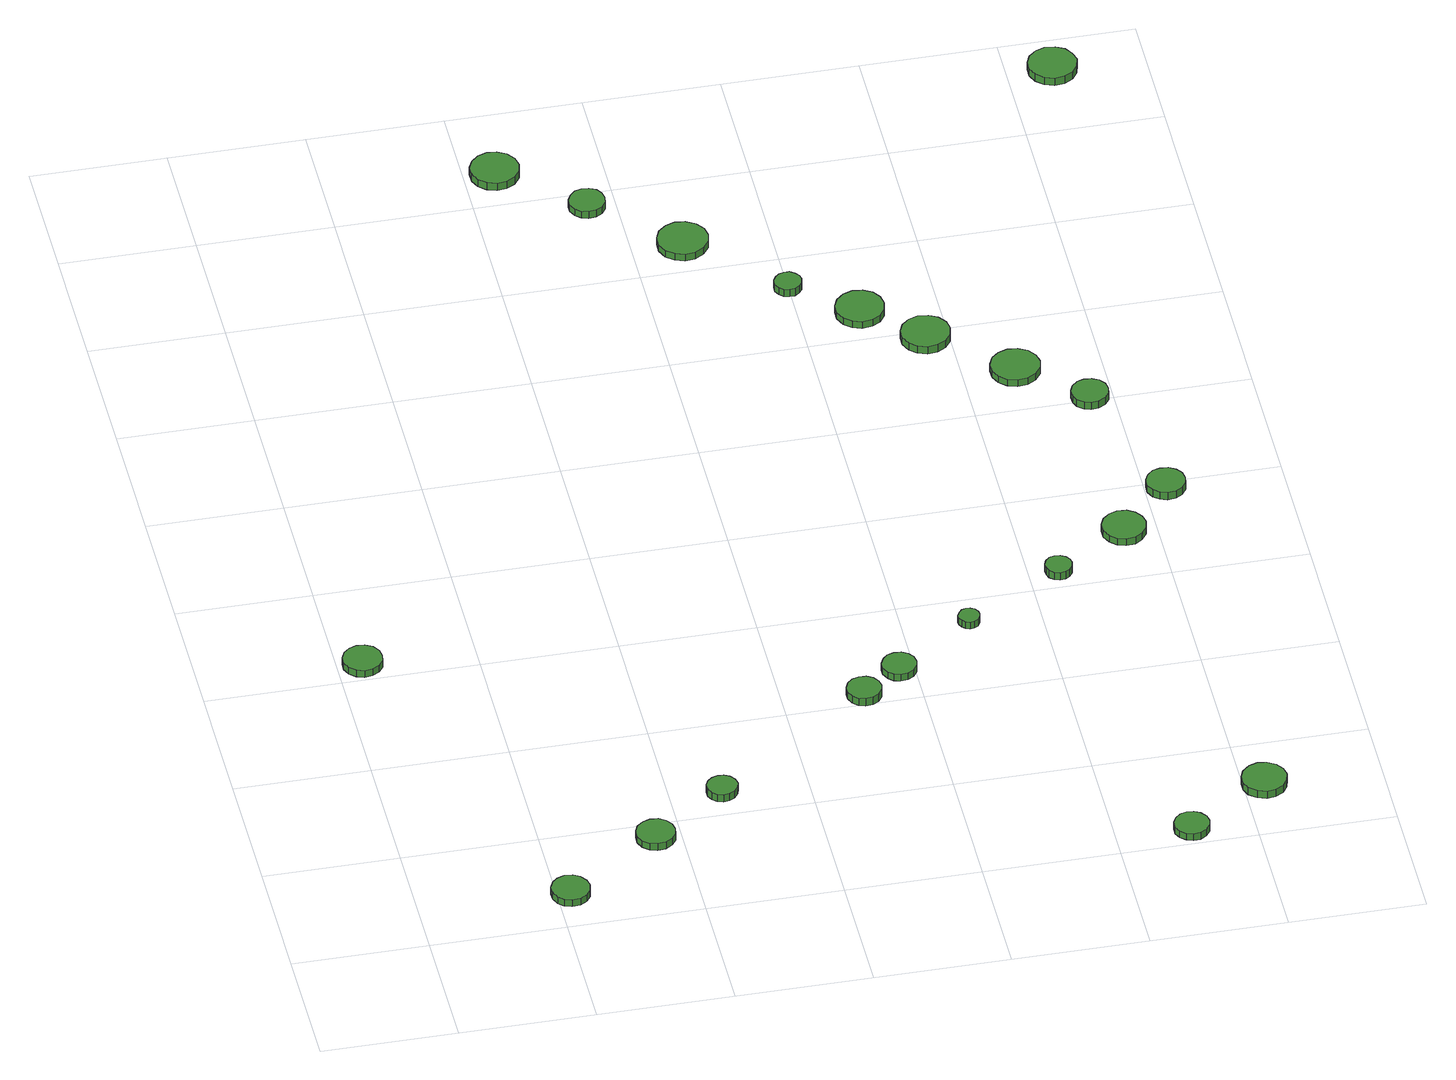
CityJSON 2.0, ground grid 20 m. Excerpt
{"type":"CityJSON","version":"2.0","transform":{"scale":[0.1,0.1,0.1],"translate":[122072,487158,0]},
"CityObjects":{
"tree1":{"type":"SolitaryVegetationObject","attributes":{"function":"something"},"geometry":[{"type":"MultiSurface","lod":"1","boundaries":[[[0,1,2,3,4,5,6,7,8,9,10,11,12,13,14]],[[15,16,17,18,19,20,21,22,23,24,25,26,27,28,29]],[[0,29,28,1]],[[1,28,27,2]],[[2,27,26,3]],[[3,26,25,4]],[[4,25,24,5]],[[5,24,23,6]],[[6,23,22,7]],[[7,22,21,8]],[[8,21,20,9]],[[9,20,19,10]],[[10,19,18,11]],[[11,18,17,12]],[[12,17,16,13]],[[13,16,15,14]],[[14,15,29,0]]]}]},
"tree2":{"type":"SolitaryVegetationObject","attributes":{"function":"something"},"geometry":[{"type":"MultiSurface","lod":"1","boundaries":[[[30,31,32,33,34,35,36,37,38,39,40,41,42,43,44]],[[45,46,47,48,49,50,51,52,53,54,55,56,57,58,59]],[[30,59,58,31]],[[31,58,57,32]],[[32,57,56,33]],[[33,56,55,34]],[[34,55,54,35]],[[35,54,53,36]],[[36,53,52,37]],[[37,52,51,38]],[[38,51,50,39]],[[39,50,49,40]],[[40,49,48,41]],[[41,48,47,42]],[[42,47,46,43]],[[43,46,45,44]],[[44,45,59,30]]]}]},
"tree3":{"type":"SolitaryVegetationObject","attributes":{"function":"something"},"geometry":[{"type":"MultiSurface","lod":"1","boundaries":[[[60,61,62,63,64,65,66,67,68,69,70,71,72,73,74]],[[75,76,77,78,79,80,81,82,83,84,85,86,87,88,89]],[[60,89,88,61]],[[61,88,87,62]],[[62,87,86,63]],[[63,86,85,64]],[[64,85,84,65]],[[65,84,83,66]],[[66,83,82,67]],[[67,82,81,68]],[[68,81,80,69]],[[69,80,79,70]],[[70,79,78,71]],[[71,78,77,72]],[[72,77,76,73]],[[73,76,75,74]],[[74,75,89,60]]]}]},
"tree4":{"type":"SolitaryVegetationObject","attributes":{"function":"something"},"geometry":[{"type":"MultiSurface","lod":"1","boundaries":[[[90,91,92,93,94,95,96,97,98,99,100,101,102,103,104]],[[105,106,107,108,109,110,111,112,113,114,115,116,117,118,119]],[[90,119,118,91]],[[91,118,117,92]],[[92,117,116,93]],[[93,116,115,94]],[[94,115,114,95]],[[95,114,113,96]],[[96,113,112,97]],[[97,112,111,98]],[[98,111,110,99]],[[99,110,109,100]],[[100,109,108,101]],[[101,108,107,102]],[[102,107,106,103]],[[103,106,105,104]],[[104,105,119,90]]]}]},
"tree5":{"type":"SolitaryVegetationObject","attributes":{"function":"something"},"geometry":[{"type":"MultiSurface","lod":"1","boundaries":[[[120,121,122,123,124,125,126,127,128,129,130,131,132,133,134]],[[135,136,137,138,139,140,141,142,143,144,145,146,147,148,149]],[[120,149,148,121]],[[121,148,147,122]],[[122,147,146,123]],[[123,146,145,124]],[[124,145,144,125]],[[125,144,143,126]],[[126,143,142,127]],[[127,142,141,128]],[[128,141,140,129]],[[129,140,139,130]],[[130,139,138,131]],[[131,138,137,132]],[[132,137,136,133]],[[133,136,135,134]],[[134,135,149,120]]]}]},
"tree6":{"type":"SolitaryVegetationObject","attributes":{"function":"something"},"geometry":[{"type":"MultiSurface","lod":"1","boundaries":[[[150,151,152,153,154,155,156,157,158,159,160,161,162,163,164]],[[165,166,167,168,169,170,171,172,173,174,175,176,177,178,179]],[[150,179,178,151]],[[151,178,177,152]],[[152,177,176,153]],[[153,176,175,154]],[[154,175,174,155]],[[155,174,173,156]],[[156,173,172,157]],[[157,172,171,158]],[[158,171,170,159]],[[159,170,169,160]],[[160,169,168,161]],[[161,168,167,162]],[[162,167,166,163]],[[163,166,165,164]],[[164,165,179,150]]]}]},
"tree7":{"type":"SolitaryVegetationObject","attributes":{"function":"something"},"geometry":[{"type":"MultiSurface","lod":"1","boundaries":[[[180,181,182,183,184,185,186,187,188,189,190,191,192,193,194]],[[195,196,197,198,199,200,201,202,203,204,205,206,207,208,209]],[[180,209,208,181]],[[181,208,207,182]],[[182,207,206,183]],[[183,206,205,184]],[[184,205,204,185]],[[185,204,203,186]],[[186,203,202,187]],[[187,202,201,188]],[[188,201,200,189]],[[189,200,199,190]],[[190,199,198,191]],[[191,198,197,192]],[[192,197,196,193]],[[193,196,195,194]],[[194,195,209,180]]]}]},
"tree8":{"type":"SolitaryVegetationObject","attributes":{"function":"something"},"geometry":[{"type":"MultiSurface","lod":"1","boundaries":[[[210,211,212,213,214,215,216,217,218,219,220,221,222,223,224]],[[225,226,227,228,229,230,231,232,233,234,235,236,237,238,239]],[[210,239,238,211]],[[211,238,237,212]],[[212,237,236,213]],[[213,236,235,214]],[[214,235,234,215]],[[215,234,233,216]],[[216,233,232,217]],[[217,232,231,218]],[[218,231,230,219]],[[219,230,229,220]],[[220,229,228,221]],[[221,228,227,222]],[[222,227,226,223]],[[223,226,225,224]],[[224,225,239,210]]]}]},
"tree9":{"type":"SolitaryVegetationObject","attributes":{"function":"something"},"geometry":[{"type":"MultiSurface","lod":"1","boundaries":[[[240,241,242,243,244,245,246,247,248,249,250,251,252,253,254]],[[255,256,257,258,259,260,261,262,263,264,265,266,267,268,269]],[[240,269,268,241]],[[241,268,267,242]],[[242,267,266,243]],[[243,266,265,244]],[[244,265,264,245]],[[245,264,263,246]],[[246,263,262,247]],[[247,262,261,248]],[[248,261,260,249]],[[249,260,259,250]],[[250,259,258,251]],[[251,258,257,252]],[[252,257,256,253]],[[253,256,255,254]],[[254,255,269,240]]]}]},
"tree10":{"type":"SolitaryVegetationObject","attributes":{"function":"something"},"geometry":[{"type":"MultiSurface","lod":"1","boundaries":[[[270,271,272,273,274,275,276,277,278,279,280,281,282,283,284]],[[285,286,287,288,289,290,291,292,293,294,295,296,297,298,299]],[[270,299,298,271]],[[271,298,297,272]],[[272,297,296,273]],[[273,296,295,274]],[[274,295,294,275]],[[275,294,293,276]],[[276,293,292,277]],[[277,292,291,278]],[[278,291,290,279]],[[279,290,289,280]],[[280,289,288,281]],[[281,288,287,282]],[[282,287,286,283]],[[283,286,285,284]],[[284,285,299,270]]]}]},
"tree11":{"type":"SolitaryVegetationObject","attributes":{"function":"something"},"geometry":[{"type":"MultiSurface","lod":"1","boundaries":[[[300,301,302,303,304,305,306,307,308,309,310,311,312,313,314]],[[315,316,317,318,319,320,321,322,323,324,325,326,327,328,329]],[[300,329,328,301]],[[301,328,327,302]],[[302,327,326,303]],[[303,326,325,304]],[[304,325,324,305]],[[305,324,323,306]],[[306,323,322,307]],[[307,322,321,308]],[[308,321,320,309]],[[309,320,319,310]],[[310,319,318,311]],[[311,318,317,312]],[[312,317,316,313]],[[313,316,315,314]],[[314,315,329,300]]]}]},
"tree12":{"type":"SolitaryVegetationObject","attributes":{"function":"something"},"geometry":[{"type":"MultiSurface","lod":"1","boundaries":[[[330,331,332,333,334,335,336,337,338,339,340,341,342,343,344]],[[345,346,347,348,349,350,351,352,353,354,355,356,357,358,359]],[[330,359,358,331]],[[331,358,357,332]],[[332,357,356,333]],[[333,356,355,334]],[[334,355,354,335]],[[335,354,353,336]],[[336,353,352,337]],[[337,352,351,338]],[[338,351,350,339]],[[339,350,349,340]],[[340,349,348,341]],[[341,348,347,342]],[[342,347,346,343]],[[343,346,345,344]],[[344,345,359,330]]]}]},
"tree13":{"type":"SolitaryVegetationObject","attributes":{"function":"something"},"geometry":[{"type":"MultiSurface","lod":"1","boundaries":[[[360,361,362,363,364,365,366,367,368,369,370,371,372,373,374]],[[375,376,377,378,379,380,381,382,383,384,385,386,387,388,389]],[[360,389,388,361]],[[361,388,387,362]],[[362,387,386,363]],[[363,386,385,364]],[[364,385,384,365]],[[365,384,383,366]],[[366,383,382,367]],[[367,382,381,368]],[[368,381,380,369]],[[369,380,379,370]],[[370,379,378,371]],[[371,378,377,372]],[[372,377,376,373]],[[373,376,375,374]],[[374,375,389,360]]]}]},
"tree14":{"type":"SolitaryVegetationObject","attributes":{"function":"something"},"geometry":[{"type":"MultiSurface","lod":"1","boundaries":[[[390,391,392,393,394,395,396,397,398,399,400,401,402,403,404]],[[405,406,407,408,409,410,411,412,413,414,415,416,417,418,419]],[[390,419,418,391]],[[391,418,417,392]],[[392,417,416,393]],[[393,416,415,394]],[[394,415,414,395]],[[395,414,413,396]],[[396,413,412,397]],[[397,412,411,398]],[[398,411,410,399]],[[399,410,409,400]],[[400,409,408,401]],[[401,408,407,402]],[[402,407,406,403]],[[403,406,405,404]],[[404,405,419,390]]]}]},
"tree15":{"type":"SolitaryVegetationObject","attributes":{"function":"something"},"geometry":[{"type":"MultiSurface","lod":"1","boundaries":[[[420,421,422,423,424,425,426,427,428,429,430,431,432,433,434]],[[435,436,437,438,439,440,441,442,443,444,445,446,447,448,449]],[[420,449,448,421]],[[421,448,447,422]],[[422,447,446,423]],[[423,446,445,424]],[[424,445,444,425]],[[425,444,443,426]],[[426,443,442,427]],[[427,442,441,428]],[[428,441,440,429]],[[429,440,439,430]],[[430,439,438,431]],[[431,438,437,432]],[[432,437,436,433]],[[433,436,435,434]],[[434,435,449,420]]]}]},
"tree16":{"type":"SolitaryVegetationObject","attributes":{"function":"something"},"geometry":[{"type":"MultiSurface","lod":"1","boundaries":[[[450,451,452,453,454,455,456,457,458,459,460,461,462,463,464]],[[465,466,467,468,469,470,471,472,473,474,475,476,477,478,479]],[[450,479,478,451]],[[451,478,477,452]],[[452,477,476,453]],[[453,476,475,454]],[[454,475,474,455]],[[455,474,473,456]],[[456,473,472,457]],[[457,472,471,458]],[[458,471,470,459]],[[459,470,469,460]],[[460,469,468,461]],[[461,468,467,462]],[[462,467,466,463]],[[463,466,465,464]],[[464,465,479,450]]]}]},
"tree17":{"type":"SolitaryVegetationObject","attributes":{"function":"something"},"geometry":[{"type":"MultiSurface","lod":"1","boundaries":[[[480,481,482,483,484,485,486,487,488,489,490,491,492,493,494]],[[495,496,497,498,499,500,501,502,503,504,505,506,507,508,509]],[[480,509,508,481]],[[481,508,507,482]],[[482,507,506,483]],[[483,506,505,484]],[[484,505,504,485]],[[485,504,503,486]],[[486,503,502,487]],[[487,502,501,488]],[[488,501,500,489]],[[489,500,499,490]],[[490,499,498,491]],[[491,498,497,492]],[[492,497,496,493]],[[493,496,495,494]],[[494,495,509,480]]]}]},
"tree18":{"type":"SolitaryVegetationObject","attributes":{"function":"something"},"geometry":[{"type":"MultiSurface","lod":"1","boundaries":[[[510,511,512,513,514,515,516,517,518,519,520,521,522,523,524]],[[525,526,527,528,529,530,531,532,533,534,535,536,537,538,539]],[[510,539,538,511]],[[511,538,537,512]],[[512,537,536,513]],[[513,536,535,514]],[[514,535,534,515]],[[515,534,533,516]],[[516,533,532,517]],[[517,532,531,518]],[[518,531,530,519]],[[519,530,529,520]],[[520,529,528,521]],[[521,528,527,522]],[[522,527,526,523]],[[523,526,525,524]],[[524,525,539,510]]]}]},
"tree19":{"type":"SolitaryVegetationObject","attributes":{"function":"something"},"geometry":[{"type":"MultiSurface","lod":"1","boundaries":[[[540,541,542,543,544,545,546,547,548,549,550,551,552,553,554]],[[555,556,557,558,559,560,561,562,563,564,565,566,567,568,569]],[[540,569,568,541]],[[541,568,567,542]],[[542,567,566,543]],[[543,566,565,544]],[[544,565,564,545]],[[545,564,563,546]],[[546,563,562,547]],[[547,562,561,548]],[[548,561,560,549]],[[549,560,559,550]],[[550,559,558,551]],[[551,558,557,552]],[[552,557,556,553]],[[553,556,555,554]],[[554,555,569,540]]]}]},
"tree20":{"type":"SolitaryVegetationObject","attributes":{"function":"something"},"geometry":[{"type":"MultiSurface","lod":"1","boundaries":[[[570,571,572,573,574,575,576,577,578,579,580,581,582,583,584]],[[585,586,587,588,589,590,591,592,593,594,595,596,597,598,599]],[[570,599,598,571]],[[571,598,597,572]],[[572,597,596,573]],[[573,596,595,574]],[[574,595,594,575]],[[575,594,593,576]],[[576,593,592,577]],[[577,592,591,578]],[[578,591,590,579]],[[579,590,589,580]],[[580,589,588,581]],[[581,588,587,582]],[[582,587,586,583]],[[583,586,585,584]],[[584,585,599,570]]]}]},
"tree21":{"type":"SolitaryVegetationObject","attributes":{"function":"something"},"geometry":[{"type":"MultiSurface","lod":"1","boundaries":[[[600,601,602,603,604,605,606,607,608,609,610,611,612,613,614]],[[615,616,617,618,619,620,621,622,623,624,625,626,627,628,629]],[[600,629,628,601]],[[601,628,627,602]],[[602,627,626,603]],[[603,626,625,604]],[[604,625,624,605]],[[605,624,623,606]],[[606,623,622,607]],[[607,622,621,608]],[[608,621,620,609]],[[609,620,619,610]],[[610,619,618,611]],[[611,618,617,612]],[[612,617,616,613]],[[613,616,615,614]],[[614,615,629,600]]]}]}
},
"vertices":[
[65,632,14],[63,644,14],[56,654,14],[45,660,14],[33,661,14],[22,657,14],[13,649,14],[8,638,14],[8,626,14],[13,615,14],[22,607,14],[33,603,14],[45,605,14],[56,611,14],[63,620,14],[63,620,2],[56,611,2],[45,605,2],[33,603,2],[22,607,2],[13,615,2],[8,626,2],[8,638,2],[13,649,2],[22,657,2],[33,661,2],[45,660,2],[56,654,2],[63,644,2],[65,632,2],
[247,68,15],[244,79,15],[237,89,15],[227,95,15],[215,96,15],[204,92,15],[196,85,15],[191,74,15],[191,62,15],[196,51,15],[204,43,15],[215,40,15],[227,41,15],[237,47,15],[244,56,15],[244,56,3],[237,47,3],[227,41,3],[215,40,3],[204,43,3],[196,51,3],[191,62,3],[191,74,3],[196,85,3],[204,92,3],[215,96,3],[227,95,3],[237,89,3],[244,79,3],[247,68,3],
[390,165,16],[388,176,16],[381,186,16],[371,192,16],[359,193,16],[348,189,16],[339,182,16],[334,171,16],[334,159,16],[339,148,16],[348,140,16],[359,137,16],[371,138,16],[381,144,16],[388,153,16],[388,153,4],[381,144,4],[371,138,4],[359,137,4],[348,140,4],[339,148,4],[334,159,4],[334,171,4],[339,182,4],[348,189,4],[359,193,4],[371,192,4],[381,186,4],[388,176,4],[390,165,4],
[497,242,20],[495,251,20],[489,259,20],[481,263,20],[472,264,20],[463,261,20],[456,255,20],[452,247,20],[452,237,20],[456,229,20],[463,223,20],[472,220,20],[481,221,20],[489,225,20],[495,233,20],[495,233,7],[489,225,7],[481,221,7],[472,220,7],[463,223,7],[456,229,7],[452,237,7],[452,247,7],[456,255,7],[463,261,7],[472,264,7],[481,263,7],[489,259,7],[495,251,7],[497,242,7],
[741,414,20],[739,424,20],[733,433,20],[724,438,20],[713,439,20],[703,436,20],[695,429,20],[691,419,20],[691,409,20],[695,399,20],[703,392,20],[713,389,20],[724,390,20],[733,395,20],[739,404,20],[739,404,7],[733,395,7],[724,390,7],[713,389,7],[703,392,7],[695,399,7],[691,409,7],[691,419,7],[695,429,7],[703,436,7],[713,439,7],[724,438,7],[733,433,7],[739,424,7],[741,414,7],
[801,459,18],[799,470,18],[793,478,18],[784,483,18],[773,484,18],[763,481,18],[756,474,18],[751,464,18],[751,454,18],[756,444,18],[763,437,18],[773,434,18],[784,435,18],[793,440,18],[799,449,18],[799,449,6],[793,440,6],[784,435,6],[773,434,6],[763,437,6],[756,444,6],[751,454,6],[751,464,6],[756,474,6],[763,481,6],[773,484,6],[784,483,6],[793,478,6],[799,470,6],[801,459,6],
[480,1665,15],[477,1680,15],[468,1692,15],[455,1699,15],[441,1701,15],[427,1696,15],[416,1686,15],[410,1673,15],[410,1658,15],[416,1645,15],[427,1635,15],[441,1630,15],[455,1632,15],[468,1639,15],[477,1651,15],[477,1651,2],[468,1639,2],[455,1632,2],[441,1630,2],[427,1635,2],[416,1645,2],[410,1658,2],[410,1673,2],[416,1686,2],[427,1696,2],[441,1701,2],[455,1699,2],[468,1692,2],[477,1680,2],[480,1665,2],
[584,1569,14],[582,1580,14],[576,1589,14],[566,1594,14],[555,1595,14],[545,1592,14],[537,1584,14],[532,1574,14],[532,1563,14],[537,1553,14],[545,1546,14],[555,1543,14],[566,1544,14],[576,1549,14],[582,1558,14],[582,1558,2],[576,1549,2],[566,1544,2],[555,1543,2],[545,1546,2],[537,1553,2],[532,1563,2],[532,1574,2],[537,1584,2],[545,1592,2],[555,1595,2],[566,1594,2],[576,1589,2],[582,1580,2],[584,1569,2],
[910,543,19],[909,549,19],[905,555,19],[899,558,19],[893,559,19],[887,557,19],[882,552,19],[879,546,19],[879,540,19],[882,534,19],[887,529,19],[893,527,19],[899,528,19],[905,531,19],[909,537,19],[909,537,7],[905,531,7],[899,528,7],[893,527,7],[887,529,7],[882,534,7],[879,540,7],[879,546,7],[882,552,7],[887,557,7],[893,559,7],[899,558,7],[905,555,7],[909,549,7],[910,543,7],
[710,1458,14],[707,1473,14],[698,1485,14],[684,1493,14],[669,1495,14],[655,1490,14],[643,1480,14],[637,1466,14],[637,1450,14],[643,1436,14],[655,1426,14],[669,1421,14],[684,1423,14],[698,1431,14],[707,1443,14],[707,1443,2],[698,1431,2],[684,1423,2],[669,1421,2],[655,1426,2],[643,1436,2],[637,1450,2],[637,1466,2],[643,1480,2],[655,1490,2],[669,1495,2],[684,1493,2],[698,1485,2],[707,1473,2],[710,1458,2],
[1134,29,15],[1132,39,15],[1125,48,15],[1116,53,15],[1106,54,15],[1096,51,15],[1088,44,15],[1083,34,15],[1083,23,15],[1088,14,15],[1096,7,15],[1106,3,15],[1116,4,15],[1125,10,15],[1132,18,15],[1132,18,3],[1125,10,3],[1116,4,3],[1106,3,3],[1096,7,3],[1088,14,3],[1083,23,3],[1083,34,3],[1088,44,3],[1096,51,3],[1106,54,3],[1116,53,3],[1125,48,3],[1132,39,3],[1134,29,3],
[819,1333,15],[817,1341,15],[812,1347,15],[805,1352,15],[797,1352,15],[789,1350,15],[783,1344,15],[779,1337,15],[779,1328,15],[783,1321,15],[789,1315,15],[797,1313,15],[805,1313,15],[812,1318,15],[817,1324,15],[817,1324,2],[812,1318,2],[805,1313,2],[797,1313,2],[789,1315,2],[783,1321,2],[779,1328,2],[779,1337,2],[783,1344,2],[789,1350,2],[797,1352,2],[805,1352,2],[812,1347,2],[817,1341,2],[819,1333,2],
[1062,629,19],[1060,637,19],[1055,643,19],[1048,647,19],[1040,648,19],[1032,646,19],[1026,640,19],[1023,633,19],[1023,625,19],[1026,617,19],[1032,612,19],[1040,609,19],[1048,610,19],[1055,614,19],[1060,621,19],[1060,621,6],[1055,614,6],[1048,610,6],[1040,609,6],[1032,612,6],[1026,617,6],[1023,625,6],[1023,633,6],[1026,640,6],[1032,646,6],[1040,648,6],[1048,647,6],[1055,643,6],[1060,637,6],[1062,629,6],
[1263,109,14],[1260,122,14],[1252,133,14],[1240,140,14],[1227,142,14],[1214,138,14],[1203,128,14],[1198,116,14],[1198,102,14],[1203,90,14],[1214,81,14],[1227,76,14],[1240,78,14],[1252,85,14],[1260,96,14],[1260,96,1],[1252,85,1],[1240,78,1],[1227,76,1],[1214,81,1],[1203,90,1],[1198,102,1],[1198,116,1],[1203,128,1],[1214,138,1],[1227,142,1],[1240,140,1],[1252,133,1],[1260,122,1],[1263,109,1],
[922,1256,15],[919,1271,15],[911,1283,15],[898,1290,15],[883,1292,15],[869,1287,15],[858,1277,15],[852,1264,15],[852,1249,15],[858,1235,15],[869,1226,15],[883,1221,15],[898,1223,15],[911,1230,15],[919,1242,15],[919,1242,3],[911,1230,3],[898,1223,3],[883,1221,3],[869,1226,3],[858,1235,3],[852,1249,3],[852,1264,3],[858,1277,3],[869,1287,3],[883,1292,3],[898,1290,3],[911,1283,3],[919,1271,3],[922,1256,3],
[1002,1182,15],[999,1197,15],[990,1209,15],[977,1216,15],[962,1218,15],[948,1213,15],[937,1203,15],[931,1190,15],[931,1175,15],[937,1161,15],[948,1152,15],[962,1147,15],[977,1149,15],[990,1156,15],[999,1168,15],[999,1168,2],[990,1156,2],[977,1149,2],[962,1147,2],[948,1152,2],[937,1161,2],[931,1175,2],[931,1190,2],[937,1203,2],[948,1213,2],[962,1218,2],[977,1216,2],[990,1209,2],[999,1197,2],[1002,1182,2],
[1183,696,19],[1180,709,19],[1172,720,19],[1161,727,19],[1147,728,19],[1135,724,19],[1125,715,19],[1119,703,19],[1119,689,19],[1125,677,19],[1135,668,19],[1147,664,19],[1161,665,19],[1172,672,19],[1180,683,19],[1180,683,7],[1172,672,7],[1161,665,7],[1147,664,7],[1135,668,7],[1125,677,7],[1119,689,7],[1119,703,7],[1125,715,7],[1135,724,7],[1147,728,7],[1161,727,7],[1172,720,7],[1180,709,7],[1183,696,7],
[1111,1084,15],[1108,1098,15],[1099,1110,15],[1086,1117,15],[1071,1119,15],[1057,1114,15],[1046,1105,15],[1040,1091,15],[1040,1076,15],[1046,1063,15],[1057,1053,15],[1071,1048,15],[1086,1050,15],[1099,1057,15],[1108,1069,15],[1108,1069,3],[1099,1057,3],[1086,1050,3],[1071,1048,3],[1057,1053,3],[1046,1063,3],[1040,1076,3],[1040,1091,3],[1046,1105,3],[1057,1114,3],[1071,1119,3],[1086,1117,3],[1099,1110,3],[1108,1098,3],[1111,1084,3],
[1257,780,20],[1255,792,20],[1248,801,20],[1238,807,20],[1226,808,20],[1215,805,20],[1206,797,20],[1201,786,20],[1201,774,20],[1206,763,20],[1215,756,20],[1226,752,20],[1238,753,20],[1248,759,20],[1255,769,20],[1255,769,7],[1248,759,7],[1238,753,7],[1226,752,7],[1215,756,7],[1206,763,7],[1201,774,7],[1201,786,7],[1206,797,7],[1215,805,7],[1226,808,7],[1238,807,7],[1248,801,7],[1255,792,7],[1257,780,7],
[1192,1000,19],[1190,1011,19],[1183,1020,19],[1173,1025,19],[1162,1026,19],[1152,1023,19],[1143,1015,19],[1139,1005,19],[1139,994,19],[1143,984,19],[1152,976,19],[1162,973,19],[1173,974,19],[1183,980,19],[1190,989,19],[1190,989,6],[1183,980,6],[1173,974,6],[1162,973,6],[1152,976,6],[1143,984,6],[1139,994,6],[1139,1005,6],[1143,1015,6],[1152,1023,6],[1162,1026,6],[1173,1025,6],[1183,1020,6],[1190,1011,6],[1192,1000,6],
[1302,1736,13],[1298,1750,13],[1290,1762,13],[1277,1769,13],[1262,1771,13],[1248,1766,13],[1237,1756,13],[1231,1743,13],[1231,1728,13],[1237,1715,13],[1248,1705,13],[1262,1700,13],[1277,1702,13],[1290,1709,13],[1298,1721,13],[1298,1721,0],[1290,1709,0],[1277,1702,0],[1262,1700,0],[1248,1705,0],[1237,1715,0],[1231,1728,0],[1231,1743,0],[1237,1756,0],[1248,1766,0],[1262,1771,0],[1277,1769,0],[1290,1762,0],[1298,1750,0],[1302,1736,0]
]}
